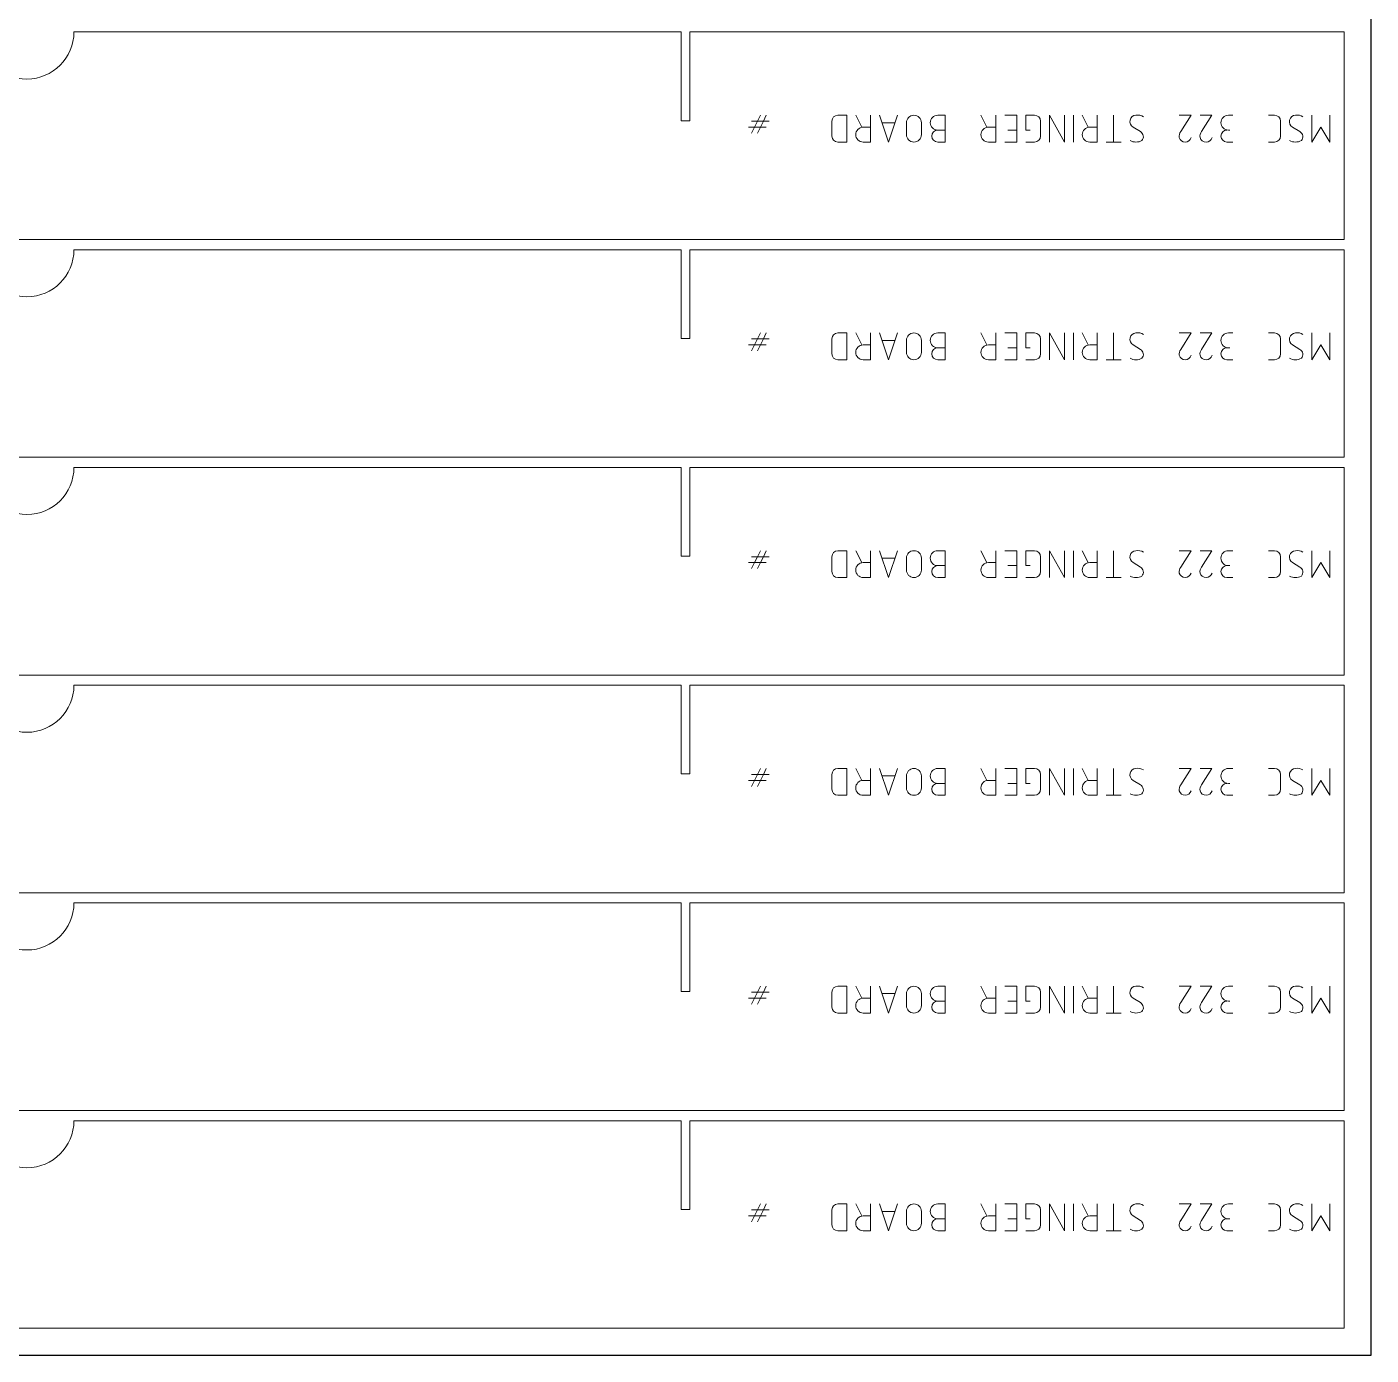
# Model space of a CAD drawing. Header units: inches. Extents: x 142 to 14402, y 211 to 2711.
# Drawn here: x 11702 to 12202, y 211 to 706 of the extents above; entities that cross this region are included whole.
import ezdxf

# ---------------------------------------------------------------- set-up
doc = ezdxf.new("R2010")
doc.units = ezdxf.units.IN
doc.header["$MEASUREMENT"] = 0
doc.layers.add('IV_MARK_SURFACE', color=2, linetype='Continuous', lineweight=5)
doc.layers.add('IV_OUTER_PROFILE', color=7, linetype='Continuous', lineweight=5)

msp = doc.modelspace()

# ---------------------------------------------------------------- linework, layer by layer
msp.add_lwpolyline([(11201.69, 211.42), (12201.69, 211.42), (12201.69, 2211.42), (11201.69, 2211.42)], close=True)
at = {"layer": 'IV_MARK_SURFACE'}
for p, q in [((11971.18, 670.44), (11973.4, 670.44)), ((11972.29, 668.23), (11973.4, 670.44)), ((11973.4, 670.44), (11974.51, 672.66)), ((11973.4, 670.44), (11975.62, 670.44)), ((11975.62, 670.44), (11974.51, 668.23)), ((11976.73, 672.66), (11975.62, 670.44)), ((11975.62, 670.44), (11977.83, 670.44)), ((12001.12, 670.44), (12001.12, 664.9)), ((12006.67, 672.66), (12003.34, 672.66)), ((12006.67, 662.68), (12006.67, 672.66)), ((12012.21, 668.23), (12009.99, 672.66)), ((12015.54, 672.66), (12015.54, 668.23)), ((12018.86, 672.66), (12022.19, 662.68)), ((12022.19, 662.68), (12025.52, 672.66)), ((12040.49, 672.66), (12043.26, 672.66)), ((12043.26, 672.66), (12043.26, 667.12)), ((12058.78, 668.23), (12056.57, 672.66)), ((12062.11, 672.66), (12062.11, 668.23)), ((12065.44, 672.66), (12069.87, 672.66)), ((12069.87, 672.66), (12069.87, 667.12)), ((12076.53, 672.66), (12073.2, 672.66)), ((12073.2, 672.66), (12073.2, 667.12)), ((12078.74, 664.9), (12078.74, 670.44)), ((12087.61, 662.68), (12082.07, 672.66)), ((12082.07, 672.66), (12082.07, 662.68)), ((12087.61, 672.66), (12087.61, 662.68)), ((12090.94, 672.66), (12090.94, 662.68)), ((12096.49, 668.23), (12094.27, 672.66)), ((12099.81, 672.66), (12099.81, 668.23)), ((12105.91, 672.66), (12105.91, 662.68)), ((12130.31, 672.66), (12134.74, 672.66)), ((12134.74, 672.66), (12130.86, 666.56)), ((12138.07, 672.66), (12142.5, 672.66)), ((12142.5, 672.66), (12138.62, 666.56)), ((12150.27, 672.66), (12148.6, 672.66)), ((12163.57, 672.66), (12165.79, 672.66)), ((12168.01, 670.44), (12168.01, 664.9)), ((12179.65, 662.68), (12179.65, 672.66)), ((12186.31, 672.66), (12186.31, 662.68)), ((11972.29, 668.23), (11970.07, 668.23)), ((11971.18, 666.01), (11972.29, 668.23)), ((11974.51, 668.23), (11972.29, 668.23)), ((11974.51, 668.23), (11973.4, 666.01)), ((11976.73, 668.23), (11974.51, 668.23)), ((12012.76, 668.23), (12015.54, 668.23)), ((12015.54, 668.23), (12015.54, 662.68)), ((12024.41, 669.89), (12019.97, 669.89)), ((12028.84, 669.89), (12028.84, 665.45)), ((12034.39, 665.45), (12034.39, 669.89)), ((12040.49, 667.12), (12043.26, 667.12)), ((12043.26, 667.12), (12043.26, 662.68)), ((12059.34, 668.23), (12062.11, 668.23)), ((12062.11, 668.23), (12062.11, 662.68)), ((12069.87, 667.12), (12066.55, 667.12)), ((12069.87, 667.12), (12069.87, 662.68)), ((12073.2, 667.12), (12074.86, 667.12)), ((12097.04, 668.23), (12099.81, 668.23)), ((12099.81, 668.23), (12099.81, 662.68)), ((12113.12, 668.23), (12115.89, 666.56)), ((12148.6, 667.12), (12149.16, 667.12)), ((12172.44, 668.23), (12175.22, 666.56)), ((12182.98, 668.23), (12179.65, 662.68)), ((12186.31, 662.68), (12182.98, 668.23)), ((12003.34, 662.68), (12006.67, 662.68)), ((12015.54, 662.68), (12012.76, 662.68)), ((12043.26, 662.68), (12040.49, 662.68)), ((12062.11, 662.68), (12059.34, 662.68)), ((12069.87, 662.68), (12065.44, 662.68)), ((12073.2, 662.68), (12076.53, 662.68)), ((12099.81, 662.68), (12097.04, 662.68)), ((12105.91, 662.68), (12103.14, 662.68)), ((12108.68, 662.68), (12105.91, 662.68)), ((12148.05, 662.68), (12150.27, 662.68)), ((12165.79, 662.68), (12163.57, 662.68)), ((11973.4, 589.44), (11974.51, 591.66)), ((11976.73, 591.66), (11975.62, 589.44)), ((12006.67, 591.66), (12003.34, 591.66)), ((12006.67, 581.68), (12006.67, 591.66)), ((12012.21, 587.23), (12009.99, 591.66)), ((12015.54, 591.66), (12015.54, 587.23)), ((12018.86, 591.66), (12022.19, 581.68)), ((12022.19, 581.68), (12025.52, 591.66)), ((12040.49, 591.66), (12043.26, 591.66)), ((12043.26, 591.66), (12043.26, 586.12)), ((12058.78, 587.23), (12056.57, 591.66)), ((12062.11, 591.66), (12062.11, 587.23)), ((12065.44, 591.66), (12069.87, 591.66)), ((12069.87, 591.66), (12069.87, 586.12)), ((12076.53, 591.66), (12073.2, 591.66)), ((12073.2, 591.66), (12073.2, 586.12)), ((12087.61, 581.68), (12082.07, 591.66)), ((12082.07, 591.66), (12082.07, 581.68)), ((12087.61, 591.66), (12087.61, 581.68)), ((12090.94, 591.66), (12090.94, 581.68)), ((12096.49, 587.23), (12094.27, 591.66)), ((12099.81, 591.66), (12099.81, 587.23)), ((12105.91, 591.66), (12105.91, 581.68)), ((12130.31, 591.66), (12134.74, 591.66)), ((12134.74, 591.66), (12130.86, 585.56)), ((12138.07, 591.66), (12142.5, 591.66)), ((12142.5, 591.66), (12138.62, 585.56)), ((12150.27, 591.66), (12148.6, 591.66)), ((12163.57, 591.66), (12165.79, 591.66)), ((12179.65, 581.68), (12179.65, 591.66)), ((12186.31, 591.66), (12186.31, 581.68)), ((11972.29, 587.23), (11970.07, 587.23)), ((11971.18, 589.44), (11973.4, 589.44)), ((11971.18, 585.01), (11972.29, 587.23)), ((11972.29, 587.23), (11973.4, 589.44)), ((11974.51, 587.23), (11972.29, 587.23)), ((11973.4, 589.44), (11975.62, 589.44)), ((11974.51, 587.23), (11973.4, 585.01)), ((11975.62, 589.44), (11974.51, 587.23)), ((11976.73, 587.23), (11974.51, 587.23)), ((11975.62, 589.44), (11977.83, 589.44)), ((12001.12, 589.44), (12001.12, 583.9)), ((12012.76, 587.23), (12015.54, 587.23)), ((12015.54, 587.23), (12015.54, 581.68)), ((12024.41, 588.89), (12019.97, 588.89)), ((12028.84, 588.89), (12028.84, 584.45)), ((12034.39, 584.45), (12034.39, 588.89)), ((12040.49, 586.12), (12043.26, 586.12)), ((12043.26, 586.12), (12043.26, 581.68)), ((12059.34, 587.23), (12062.11, 587.23)), ((12062.11, 587.23), (12062.11, 581.68)), ((12069.87, 586.12), (12066.55, 586.12)), ((12069.87, 586.12), (12069.87, 581.68)), ((12073.2, 586.12), (12074.86, 586.12)), ((12078.74, 583.9), (12078.74, 589.44)), ((12097.04, 587.23), (12099.81, 587.23)), ((12099.81, 587.23), (12099.81, 581.68)), ((12113.12, 587.23), (12115.89, 585.56)), ((12148.6, 586.12), (12149.16, 586.12)), ((12168.01, 589.44), (12168.01, 583.9)), ((12172.44, 587.23), (12175.22, 585.56)), ((12182.98, 587.23), (12179.65, 581.68)), ((12186.31, 581.68), (12182.98, 587.23)), ((12003.34, 581.68), (12006.67, 581.68)), ((12015.54, 581.68), (12012.76, 581.68)), ((12043.26, 581.68), (12040.49, 581.68)), ((12062.11, 581.68), (12059.34, 581.68)), ((12069.87, 581.68), (12065.44, 581.68)), ((12073.2, 581.68), (12076.53, 581.68)), ((12099.81, 581.68), (12097.04, 581.68)), ((12105.91, 581.68), (12103.14, 581.68)), ((12108.68, 581.68), (12105.91, 581.68)), ((12148.05, 581.68), (12150.27, 581.68)), ((12165.79, 581.68), (12163.57, 581.68)), ((11973.4, 508.44), (11974.51, 510.66)), ((11976.73, 510.66), (11975.62, 508.44)), ((12006.67, 510.66), (12003.34, 510.66)), ((12006.67, 500.68), (12006.67, 510.66)), ((12012.21, 506.23), (12009.99, 510.66)), ((12015.54, 510.66), (12015.54, 506.23)), ((12018.86, 510.66), (12022.19, 500.68)), ((12022.19, 500.68), (12025.52, 510.66)), ((12040.49, 510.66), (12043.26, 510.66)), ((12043.26, 510.66), (12043.26, 505.12)), ((12058.78, 506.23), (12056.57, 510.66)), ((12062.11, 510.66), (12062.11, 506.23)), ((12065.44, 510.66), (12069.87, 510.66)), ((12069.87, 510.66), (12069.87, 505.12)), ((12076.53, 510.66), (12073.2, 510.66)), ((12073.2, 510.66), (12073.2, 505.12)), ((12087.61, 500.68), (12082.07, 510.66)), ((12082.07, 510.66), (12082.07, 500.68)), ((12087.61, 510.66), (12087.61, 500.68)), ((12090.94, 510.66), (12090.94, 500.68)), ((12096.49, 506.23), (12094.27, 510.66)), ((12099.81, 510.66), (12099.81, 506.23)), ((12105.91, 510.66), (12105.91, 500.68)), ((12130.31, 510.66), (12134.74, 510.66)), ((12134.74, 510.66), (12130.86, 504.56)), ((12138.07, 510.66), (12142.5, 510.66)), ((12142.5, 510.66), (12138.62, 504.56)), ((12150.27, 510.66), (12148.6, 510.66)), ((12163.57, 510.66), (12165.79, 510.66)), ((12179.65, 500.68), (12179.65, 510.66)), ((12186.31, 510.66), (12186.31, 500.68)), ((11972.29, 506.23), (11970.07, 506.23)), ((11971.18, 508.44), (11973.4, 508.44)), ((11971.18, 504.01), (11972.29, 506.23)), ((11972.29, 506.23), (11973.4, 508.44)), ((11974.51, 506.23), (11972.29, 506.23)), ((11973.4, 508.44), (11975.62, 508.44)), ((11974.51, 506.23), (11973.4, 504.01)), ((11975.62, 508.44), (11974.51, 506.23)), ((11976.73, 506.23), (11974.51, 506.23)), ((11975.62, 508.44), (11977.83, 508.44)), ((12001.12, 508.44), (12001.12, 502.9)), ((12012.76, 506.23), (12015.54, 506.23)), ((12015.54, 506.23), (12015.54, 500.68)), ((12024.41, 507.89), (12019.97, 507.89)), ((12028.84, 507.89), (12028.84, 503.45)), ((12034.39, 503.45), (12034.39, 507.89)), ((12040.49, 505.12), (12043.26, 505.12)), ((12043.26, 505.12), (12043.26, 500.68)), ((12059.34, 506.23), (12062.11, 506.23)), ((12062.11, 506.23), (12062.11, 500.68)), ((12069.87, 505.12), (12066.55, 505.12)), ((12069.87, 505.12), (12069.87, 500.68)), ((12073.2, 505.12), (12074.86, 505.12)), ((12078.74, 502.9), (12078.74, 508.44)), ((12097.04, 506.23), (12099.81, 506.23)), ((12099.81, 506.23), (12099.81, 500.68)), ((12113.12, 506.23), (12115.89, 504.56)), ((12148.6, 505.12), (12149.16, 505.12)), ((12168.01, 508.44), (12168.01, 502.9)), ((12172.44, 506.23), (12175.22, 504.56)), ((12182.98, 506.23), (12179.65, 500.68)), ((12186.31, 500.68), (12182.98, 506.23)), ((12003.34, 500.68), (12006.67, 500.68)), ((12015.54, 500.68), (12012.76, 500.68)), ((12043.26, 500.68), (12040.49, 500.68)), ((12062.11, 500.68), (12059.34, 500.68)), ((12069.87, 500.68), (12065.44, 500.68)), ((12073.2, 500.68), (12076.53, 500.68)), ((12099.81, 500.68), (12097.04, 500.68)), ((12105.91, 500.68), (12103.14, 500.68)), ((12108.68, 500.68), (12105.91, 500.68)), ((12148.05, 500.68), (12150.27, 500.68)), ((12165.79, 500.68), (12163.57, 500.68)), ((11972.29, 425.23), (11970.07, 425.23)), ((11971.18, 427.44), (11973.4, 427.44)), ((11971.18, 423.01), (11972.29, 425.23)), ((11972.29, 425.23), (11973.4, 427.44)), ((11974.51, 425.23), (11972.29, 425.23)), ((11973.4, 427.44), (11974.51, 429.66)), ((11973.4, 427.44), (11975.62, 427.44)), ((11974.51, 425.23), (11973.4, 423.01)), ((11975.62, 427.44), (11974.51, 425.23)), ((11976.73, 425.23), (11974.51, 425.23)), ((11976.73, 429.66), (11975.62, 427.44)), ((11975.62, 427.44), (11977.83, 427.44)), ((12001.12, 427.44), (12001.12, 421.9)), ((12006.67, 429.66), (12003.34, 429.66)), ((12006.67, 419.68), (12006.67, 429.66)), ((12012.21, 425.23), (12009.99, 429.66)), ((12012.76, 425.23), (12015.54, 425.23)), ((12015.54, 429.66), (12015.54, 425.23)), ((12015.54, 425.23), (12015.54, 419.68)), ((12018.86, 429.66), (12022.19, 419.68)), ((12024.41, 426.89), (12019.97, 426.89)), ((12022.19, 419.68), (12025.52, 429.66)), ((12028.84, 426.89), (12028.84, 422.45)), ((12034.39, 422.45), (12034.39, 426.89)), ((12040.49, 429.66), (12043.26, 429.66)), ((12043.26, 429.66), (12043.26, 424.12)), ((12058.78, 425.23), (12056.57, 429.66)), ((12059.34, 425.23), (12062.11, 425.23)), ((12062.11, 429.66), (12062.11, 425.23)), ((12062.11, 425.23), (12062.11, 419.68)), ((12065.44, 429.66), (12069.87, 429.66)), ((12069.87, 429.66), (12069.87, 424.12)), ((12076.53, 429.66), (12073.2, 429.66)), ((12073.2, 429.66), (12073.2, 424.12)), ((12078.74, 421.9), (12078.74, 427.44)), ((12087.61, 419.68), (12082.07, 429.66)), ((12082.07, 429.66), (12082.07, 419.68)), ((12087.61, 429.66), (12087.61, 419.68)), ((12090.94, 429.66), (12090.94, 419.68)), ((12096.49, 425.23), (12094.27, 429.66)), ((12097.04, 425.23), (12099.81, 425.23)), ((12099.81, 429.66), (12099.81, 425.23)), ((12099.81, 425.23), (12099.81, 419.68)), ((12105.91, 429.66), (12105.91, 419.68)), ((12113.12, 425.23), (12115.89, 423.56)), ((12130.31, 429.66), (12134.74, 429.66)), ((12134.74, 429.66), (12130.86, 423.56)), ((12138.07, 429.66), (12142.5, 429.66)), ((12142.5, 429.66), (12138.62, 423.56)), ((12150.27, 429.66), (12148.6, 429.66)), ((12163.57, 429.66), (12165.79, 429.66)), ((12168.01, 427.44), (12168.01, 421.9)), ((12172.44, 425.23), (12175.22, 423.56)), ((12179.65, 419.68), (12179.65, 429.66)), ((12182.98, 425.23), (12179.65, 419.68)), ((12186.31, 419.68), (12182.98, 425.23)), ((12186.31, 429.66), (12186.31, 419.68)), ((12040.49, 424.12), (12043.26, 424.12)), ((12043.26, 424.12), (12043.26, 419.68)), ((12069.87, 424.12), (12066.55, 424.12)), ((12069.87, 424.12), (12069.87, 419.68)), ((12073.2, 424.12), (12074.86, 424.12)), ((12148.6, 424.12), (12149.16, 424.12)), ((12003.34, 419.68), (12006.67, 419.68)), ((12015.54, 419.68), (12012.76, 419.68)), ((12043.26, 419.68), (12040.49, 419.68)), ((12062.11, 419.68), (12059.34, 419.68)), ((12069.87, 419.68), (12065.44, 419.68)), ((12073.2, 419.68), (12076.53, 419.68)), ((12099.81, 419.68), (12097.04, 419.68)), ((12105.91, 419.68), (12103.14, 419.68)), ((12108.68, 419.68), (12105.91, 419.68)), ((12148.05, 419.68), (12150.27, 419.68)), ((12165.79, 419.68), (12163.57, 419.68)), ((11971.18, 346.44), (11973.4, 346.44)), ((11972.29, 344.23), (11973.4, 346.44)), ((11973.4, 346.44), (11974.51, 348.66)), ((11973.4, 346.44), (11975.62, 346.44)), ((11975.62, 346.44), (11974.51, 344.23)), ((11976.73, 348.66), (11975.62, 346.44)), ((11975.62, 346.44), (11977.83, 346.44)), ((12001.12, 346.44), (12001.12, 340.9)), ((12006.67, 348.66), (12003.34, 348.66)), ((12006.67, 338.68), (12006.67, 348.66)), ((12012.21, 344.23), (12009.99, 348.66)), ((12015.54, 348.66), (12015.54, 344.23)), ((12018.86, 348.66), (12022.19, 338.68)), ((12024.41, 345.89), (12019.97, 345.89)), ((12022.19, 338.68), (12025.52, 348.66)), ((12028.84, 345.89), (12028.84, 341.45)), ((12034.39, 341.45), (12034.39, 345.89)), ((12040.49, 348.66), (12043.26, 348.66)), ((12043.26, 348.66), (12043.26, 343.12)), ((12058.78, 344.23), (12056.57, 348.66)), ((12062.11, 348.66), (12062.11, 344.23)), ((12065.44, 348.66), (12069.87, 348.66)), ((12069.87, 348.66), (12069.87, 343.12)), ((12076.53, 348.66), (12073.2, 348.66)), ((12073.2, 348.66), (12073.2, 343.12)), ((12078.74, 340.9), (12078.74, 346.44)), ((12087.61, 338.68), (12082.07, 348.66)), ((12082.07, 348.66), (12082.07, 338.68)), ((12087.61, 348.66), (12087.61, 338.68)), ((12090.94, 348.66), (12090.94, 338.68)), ((12096.49, 344.23), (12094.27, 348.66)), ((12099.81, 348.66), (12099.81, 344.23)), ((12105.91, 348.66), (12105.91, 338.68)), ((12130.31, 348.66), (12134.74, 348.66)), ((12134.74, 348.66), (12130.86, 342.56)), ((12138.07, 348.66), (12142.5, 348.66)), ((12142.5, 348.66), (12138.62, 342.56)), ((12150.27, 348.66), (12148.6, 348.66)), ((12163.57, 348.66), (12165.79, 348.66)), ((12168.01, 346.44), (12168.01, 340.9)), ((12179.65, 338.68), (12179.65, 348.66)), ((12186.31, 348.66), (12186.31, 338.68)), ((11972.29, 344.23), (11970.07, 344.23)), ((11971.18, 342.01), (11972.29, 344.23)), ((11974.51, 344.23), (11972.29, 344.23)), ((11974.51, 344.23), (11973.4, 342.01)), ((11976.73, 344.23), (11974.51, 344.23)), ((12012.76, 344.23), (12015.54, 344.23)), ((12015.54, 344.23), (12015.54, 338.68)), ((12040.49, 343.12), (12043.26, 343.12)), ((12043.26, 343.12), (12043.26, 338.68)), ((12059.34, 344.23), (12062.11, 344.23)), ((12062.11, 344.23), (12062.11, 338.68)), ((12069.87, 343.12), (12066.55, 343.12)), ((12069.87, 343.12), (12069.87, 338.68)), ((12073.2, 343.12), (12074.86, 343.12)), ((12097.04, 344.23), (12099.81, 344.23)), ((12099.81, 344.23), (12099.81, 338.68)), ((12113.12, 344.23), (12115.89, 342.56)), ((12148.6, 343.12), (12149.16, 343.12)), ((12172.44, 344.23), (12175.22, 342.56)), ((12182.98, 344.23), (12179.65, 338.68)), ((12186.31, 338.68), (12182.98, 344.23)), ((12003.34, 338.68), (12006.67, 338.68)), ((12015.54, 338.68), (12012.76, 338.68)), ((12043.26, 338.68), (12040.49, 338.68)), ((12062.11, 338.68), (12059.34, 338.68)), ((12069.87, 338.68), (12065.44, 338.68)), ((12073.2, 338.68), (12076.53, 338.68)), ((12099.81, 338.68), (12097.04, 338.68)), ((12105.91, 338.68), (12103.14, 338.68)), ((12108.68, 338.68), (12105.91, 338.68)), ((12148.05, 338.68), (12150.27, 338.68)), ((12165.79, 338.68), (12163.57, 338.68)), ((11971.18, 265.44), (11973.4, 265.44)), ((11972.29, 263.23), (11973.4, 265.44)), ((11973.4, 265.44), (11974.51, 267.66)), ((11973.4, 265.44), (11975.62, 265.44)), ((11975.62, 265.44), (11974.51, 263.23)), ((11976.73, 267.66), (11975.62, 265.44)), ((11975.62, 265.44), (11977.83, 265.44)), ((12001.12, 265.44), (12001.12, 259.9)), ((12006.67, 267.66), (12003.34, 267.66)), ((12006.67, 257.68), (12006.67, 267.66)), ((12012.21, 263.23), (12009.99, 267.66)), ((12015.54, 267.66), (12015.54, 263.23)), ((12018.86, 267.66), (12022.19, 257.68)), ((12022.19, 257.68), (12025.52, 267.66)), ((12040.49, 267.66), (12043.26, 267.66)), ((12043.26, 267.66), (12043.26, 262.12)), ((12058.78, 263.23), (12056.57, 267.66)), ((12062.11, 267.66), (12062.11, 263.23)), ((12065.44, 267.66), (12069.87, 267.66)), ((12069.87, 267.66), (12069.87, 262.12)), ((12076.53, 267.66), (12073.2, 267.66)), ((12073.2, 267.66), (12073.2, 262.12)), ((12078.74, 259.9), (12078.74, 265.44)), ((12087.61, 257.68), (12082.07, 267.66)), ((12082.07, 267.66), (12082.07, 257.68)), ((12087.61, 267.66), (12087.61, 257.68)), ((12090.94, 267.66), (12090.94, 257.68)), ((12096.49, 263.23), (12094.27, 267.66)), ((12099.81, 267.66), (12099.81, 263.23)), ((12105.91, 267.66), (12105.91, 257.68)), ((12130.31, 267.66), (12134.74, 267.66)), ((12134.74, 267.66), (12130.86, 261.56)), ((12138.07, 267.66), (12142.5, 267.66)), ((12142.5, 267.66), (12138.62, 261.56)), ((12150.27, 267.66), (12148.6, 267.66)), ((12163.57, 267.66), (12165.79, 267.66)), ((12168.01, 265.44), (12168.01, 259.9)), ((12179.65, 257.68), (12179.65, 267.66)), ((12186.31, 267.66), (12186.31, 257.68)), ((11972.29, 263.23), (11970.07, 263.23)), ((11971.18, 261.01), (11972.29, 263.23)), ((11974.51, 263.23), (11972.29, 263.23)), ((11974.51, 263.23), (11973.4, 261.01)), ((11976.73, 263.23), (11974.51, 263.23)), ((12012.76, 263.23), (12015.54, 263.23)), ((12015.54, 263.23), (12015.54, 257.68)), ((12024.41, 264.89), (12019.97, 264.89)), ((12028.84, 264.89), (12028.84, 260.45)), ((12034.39, 260.45), (12034.39, 264.89)), ((12040.49, 262.12), (12043.26, 262.12)), ((12043.26, 262.12), (12043.26, 257.68)), ((12059.34, 263.23), (12062.11, 263.23)), ((12062.11, 263.23), (12062.11, 257.68)), ((12069.87, 262.12), (12066.55, 262.12)), ((12069.87, 262.12), (12069.87, 257.68)), ((12073.2, 262.12), (12074.86, 262.12)), ((12097.04, 263.23), (12099.81, 263.23)), ((12099.81, 263.23), (12099.81, 257.68)), ((12113.12, 263.23), (12115.89, 261.56)), ((12148.6, 262.12), (12149.16, 262.12)), ((12172.44, 263.23), (12175.22, 261.56)), ((12182.98, 263.23), (12179.65, 257.68)), ((12186.31, 257.68), (12182.98, 263.23)), ((12003.34, 257.68), (12006.67, 257.68)), ((12015.54, 257.68), (12012.76, 257.68)), ((12043.26, 257.68), (12040.49, 257.68)), ((12062.11, 257.68), (12059.34, 257.68)), ((12069.87, 257.68), (12065.44, 257.68)), ((12073.2, 257.68), (12076.53, 257.68)), ((12099.81, 257.68), (12097.04, 257.68)), ((12105.91, 257.68), (12103.14, 257.68)), ((12108.68, 257.68), (12105.91, 257.68)), ((12148.05, 257.68), (12150.27, 257.68)), ((12165.79, 257.68), (12163.57, 257.68))]:
    msp.add_line(p, q, dxfattribs=at)
for centre, radius, start, end in [((12003.34, 670.44), 2.22, 90, 180), ((12031.62, 669.89), 2.77, 0, 180), ((12040.49, 669.89), 2.77, 90, 270), ((12076.53, 670.44), 2.22, 0, 90), ((12114.33, 670.28), 2.38, 92.3685, 239.559), ((12114.94, 669), 3.73, 56.4174, 100.9627), ((12148.6, 669.89), 2.77, 90, 270), ((12165.79, 670.44), 2.22, 0, 90), ((12173.65, 670.28), 2.38, 92.3685, 239.559), ((12174.26, 669), 3.73, 56.4174, 100.9627), ((12012.76, 665.45), 2.77, 90, 270), ((12031.62, 665.45), 2.77, 180, 0), ((12040.49, 664.9), 2.22, 90, 270), ((12059.34, 665.45), 2.77, 90, 270), ((12097.04, 665.45), 2.77, 90, 270), ((12114.76, 664.66), 2.21, 319.6263, 59.2984), ((12133.29, 664.78), 3.02, 143.6911, 188.2364), ((12141.05, 664.78), 3.02, 143.6911, 188.2364), ((12148.05, 664.9), 2.22, 90, 270), ((12174.09, 664.66), 2.21, 319.6263, 59.2984), ((12003.34, 664.9), 2.22, 180, 270), ((12076.53, 664.9), 2.22, 270, 0), ((12114.23, 667.36), 4.68, 241.7153, 298.2847), ((12132.52, 665), 2.31, 196.4047, 343.5953), ((12140.29, 665), 2.31, 196.4047, 343.5953), ((12165.79, 664.9), 2.22, 270, 0), ((12173.55, 667.36), 4.68, 241.7153, 298.2847), ((12003.34, 589.44), 2.22, 90, 180), ((12031.62, 588.89), 2.77, 0, 180), ((12040.49, 588.89), 2.77, 90, 270), ((12076.53, 589.44), 2.22, 0, 90), ((12114.33, 589.28), 2.38, 92.3685, 239.559), ((12114.94, 588), 3.73, 56.4174, 100.9627), ((12148.6, 588.89), 2.77, 90, 270), ((12165.79, 589.44), 2.22, 0, 90), ((12173.65, 589.28), 2.38, 92.3685, 239.559), ((12174.26, 588), 3.73, 56.4174, 100.9627), ((12012.76, 584.45), 2.77, 90, 270), ((12040.49, 583.9), 2.22, 90, 270), ((12059.34, 584.45), 2.77, 90, 270), ((12097.04, 584.45), 2.77, 90, 270), ((12114.76, 583.66), 2.21, 319.6263, 59.2984), ((12133.29, 583.78), 3.02, 143.6911, 188.2364), ((12141.05, 583.78), 3.02, 143.6911, 188.2364), ((12148.05, 583.9), 2.22, 90, 270), ((12174.09, 583.66), 2.21, 319.6263, 59.2984), ((12003.34, 583.9), 2.22, 180, 270), ((12031.62, 584.45), 2.77, 180, 0), ((12076.53, 583.9), 2.22, 270, 0), ((12114.23, 586.36), 4.68, 241.7153, 298.2847), ((12132.52, 584), 2.31, 196.4047, 343.5953), ((12140.29, 584), 2.31, 196.4047, 343.5953), ((12165.79, 583.9), 2.22, 270, 0), ((12173.55, 586.36), 4.68, 241.7153, 298.2847), ((12003.34, 508.44), 2.22, 90, 180), ((12031.62, 507.89), 2.77, 0, 180), ((12040.49, 507.89), 2.77, 90, 270), ((12076.53, 508.44), 2.22, 0, 90), ((12114.33, 508.28), 2.38, 92.3685, 239.559), ((12114.94, 507), 3.73, 56.4174, 100.9627), ((12148.6, 507.89), 2.77, 90, 270), ((12165.79, 508.44), 2.22, 0, 90), ((12173.65, 508.28), 2.38, 92.3685, 239.559), ((12174.26, 507), 3.73, 56.4174, 100.9627), ((12012.76, 503.45), 2.77, 90, 270), ((12040.49, 502.9), 2.22, 90, 270), ((12059.34, 503.45), 2.77, 90, 270), ((12097.04, 503.45), 2.77, 90, 270), ((12148.05, 502.9), 2.22, 90, 270), ((12003.34, 502.9), 2.22, 180, 270), ((12031.62, 503.45), 2.77, 180, 0), ((12076.53, 502.9), 2.22, 270, 0), ((12114.23, 505.36), 4.68, 241.7153, 298.2847), ((12114.76, 502.66), 2.21, 319.6263, 59.2984), ((12133.29, 502.78), 3.02, 143.6911, 188.2364), ((12132.52, 503), 2.31, 196.4047, 343.5953), ((12141.05, 502.78), 3.02, 143.6911, 188.2364), ((12140.29, 503), 2.31, 196.4047, 343.5953), ((12165.79, 502.9), 2.22, 270, 0), ((12173.55, 505.36), 4.68, 241.7153, 298.2847), ((12174.09, 502.66), 2.21, 319.6263, 59.2984), ((12003.34, 427.44), 2.22, 90, 180), ((12012.76, 422.45), 2.77, 90, 270), ((12031.62, 426.89), 2.77, 0, 180), ((12040.49, 426.89), 2.77, 90, 270), ((12059.34, 422.45), 2.77, 90, 270), ((12076.53, 427.44), 2.22, 0, 90), ((12097.04, 422.45), 2.77, 90, 270), ((12114.33, 427.28), 2.38, 92.3685, 239.559), ((12114.94, 426), 3.73, 56.4174, 100.9627), ((12148.6, 426.89), 2.77, 90, 270), ((12165.79, 427.44), 2.22, 0, 90), ((12173.65, 427.28), 2.38, 92.3685, 239.559), ((12174.26, 426), 3.73, 56.4174, 100.9627), ((12003.34, 421.9), 2.22, 180, 270), ((12031.62, 422.45), 2.77, 180, 0), ((12040.49, 421.9), 2.22, 90, 270), ((12076.53, 421.9), 2.22, 270, 0), ((12114.23, 424.36), 4.68, 241.7153, 298.2847), ((12114.76, 421.66), 2.21, 319.6263, 59.2984), ((12133.29, 421.78), 3.02, 143.6911, 188.2364), ((12132.52, 422), 2.31, 196.4047, 343.5953), ((12141.05, 421.78), 3.02, 143.6911, 188.2364), ((12140.29, 422), 2.31, 196.4047, 343.5953), ((12148.05, 421.9), 2.22, 90, 270), ((12165.79, 421.9), 2.22, 270, 0), ((12173.55, 424.36), 4.68, 241.7153, 298.2847), ((12174.09, 421.66), 2.21, 319.6263, 59.2984), ((12003.34, 346.44), 2.22, 90, 180), ((12031.62, 345.89), 2.77, 0, 180), ((12040.49, 345.89), 2.77, 90, 270), ((12076.53, 346.44), 2.22, 0, 90), ((12114.33, 346.28), 2.38, 92.3685, 239.559), ((12114.94, 345), 3.73, 56.4174, 100.9627), ((12148.6, 345.89), 2.77, 90, 270), ((12165.79, 346.44), 2.22, 0, 90), ((12173.65, 346.28), 2.38, 92.3685, 239.559), ((12174.26, 345), 3.73, 56.4174, 100.9627), ((12003.34, 340.9), 2.22, 180, 270), ((12012.76, 341.45), 2.77, 90, 270), ((12031.62, 341.45), 2.77, 180, 0), ((12040.49, 340.9), 2.22, 90, 270), ((12059.34, 341.45), 2.77, 90, 270), ((12076.53, 340.9), 2.22, 270, 0), ((12097.04, 341.45), 2.77, 90, 270), ((12114.76, 340.66), 2.21, 319.6263, 59.2984), ((12133.29, 340.78), 3.02, 143.6911, 188.2364), ((12132.52, 341), 2.31, 196.4047, 343.5953), ((12141.05, 340.78), 3.02, 143.6911, 188.2364), ((12140.29, 341), 2.31, 196.4047, 343.5953), ((12148.05, 340.9), 2.22, 90, 270), ((12165.79, 340.9), 2.22, 270, 0), ((12174.09, 340.66), 2.21, 319.6263, 59.2984), ((12114.23, 343.36), 4.68, 241.7153, 298.2847), ((12173.55, 343.36), 4.68, 241.7153, 298.2847), ((12003.34, 265.44), 2.22, 90, 180), ((12031.62, 264.89), 2.77, 0, 180), ((12040.49, 264.89), 2.77, 90, 270), ((12076.53, 265.44), 2.22, 0, 90), ((12114.33, 265.28), 2.38, 92.3685, 239.559), ((12114.94, 264), 3.73, 56.4174, 100.9627), ((12148.6, 264.89), 2.77, 90, 270), ((12165.79, 265.44), 2.22, 0, 90), ((12173.65, 265.28), 2.38, 92.3685, 239.559), ((12174.26, 264), 3.73, 56.4174, 100.9627), ((12012.76, 260.45), 2.77, 90, 270), ((12031.62, 260.45), 2.77, 180, 0), ((12040.49, 259.9), 2.22, 90, 270), ((12059.34, 260.45), 2.77, 90, 270), ((12097.04, 260.45), 2.77, 90, 270), ((12114.76, 259.66), 2.21, 319.6263, 59.2984), ((12133.29, 259.78), 3.02, 143.6911, 188.2364), ((12141.05, 259.78), 3.02, 143.6911, 188.2364), ((12148.05, 259.9), 2.22, 90, 270), ((12174.09, 259.66), 2.21, 319.6263, 59.2984), ((12003.34, 259.9), 2.22, 180, 270), ((12076.53, 259.9), 2.22, 270, 0), ((12114.23, 262.36), 4.68, 241.7153, 298.2847), ((12132.52, 260), 2.31, 196.4047, 343.5953), ((12140.29, 260), 2.31, 196.4047, 343.5953), ((12165.79, 259.9), 2.22, 270, 0), ((12173.55, 262.36), 4.68, 241.7153, 298.2847)]:
    msp.add_arc(centre, radius, start, end, dxfattribs=at)
at = {"layer": 'IV_OUTER_PROFILE'}
for p, q in [((11719.19, 703.63), (11945.09, 703.63)), ((11945.09, 670.63), (11945.09, 703.63)), ((11948.29, 703.63), (11948.29, 670.63)), ((11948.29, 703.63), (12191.69, 703.63)), ((12191.69, 703.63), (12191.69, 626.42)), ((11948.29, 670.63), (11945.09, 670.63)), ((11211.69, 626.42), (12191.69, 626.42)), ((11719.19, 622.63), (11945.09, 622.63)), ((11945.09, 589.63), (11945.09, 622.63)), ((11948.29, 622.63), (11948.29, 589.63)), ((11948.29, 622.63), (12191.69, 622.63)), ((12191.69, 622.63), (12191.69, 545.42)), ((11948.29, 589.63), (11945.09, 589.63)), ((11211.69, 545.42), (12191.69, 545.42)), ((11719.19, 541.63), (11945.09, 541.63)), ((11945.09, 508.63), (11945.09, 541.63)), ((11948.29, 541.63), (11948.29, 508.63)), ((11948.29, 541.63), (12191.69, 541.63)), ((12191.69, 541.63), (12191.69, 464.42)), ((11948.29, 508.63), (11945.09, 508.63)), ((11211.69, 464.42), (12191.69, 464.42)), ((11719.19, 460.63), (11945.09, 460.63)), ((11945.09, 427.63), (11945.09, 460.63)), ((11948.29, 460.63), (11948.29, 427.63)), ((11948.29, 460.63), (12191.69, 460.63)), ((12191.69, 460.63), (12191.69, 383.42)), ((11948.29, 427.63), (11945.09, 427.63)), ((11211.69, 383.42), (12191.69, 383.42)), ((11719.19, 379.63), (11945.09, 379.63)), ((11945.09, 346.63), (11945.09, 379.63)), ((11948.29, 379.63), (11948.29, 346.63)), ((11948.29, 379.63), (12191.69, 379.63)), ((12191.69, 379.63), (12191.69, 302.42)), ((11948.29, 346.63), (11945.09, 346.63)), ((11211.69, 302.42), (12191.69, 302.42)), ((11719.19, 298.63), (11945.09, 298.63)), ((11945.09, 265.63), (11945.09, 298.63)), ((11948.29, 298.63), (11948.29, 265.63)), ((11948.29, 298.63), (12191.69, 298.63)), ((12191.69, 298.63), (12191.69, 221.42)), ((11948.29, 265.63), (11945.09, 265.63)), ((11211.69, 221.42), (12191.69, 221.42))]:
    msp.add_line(p, q, dxfattribs=at)
for centre in [(11701.69, 703.63), (11701.69, 622.63), (11701.69, 541.63), (11701.69, 460.63), (11701.69, 379.63), (11701.69, 298.63)]:
    msp.add_arc(centre, 17.5, 180, 0, dxfattribs=at)

doc.saveas('drawing.dxf')
